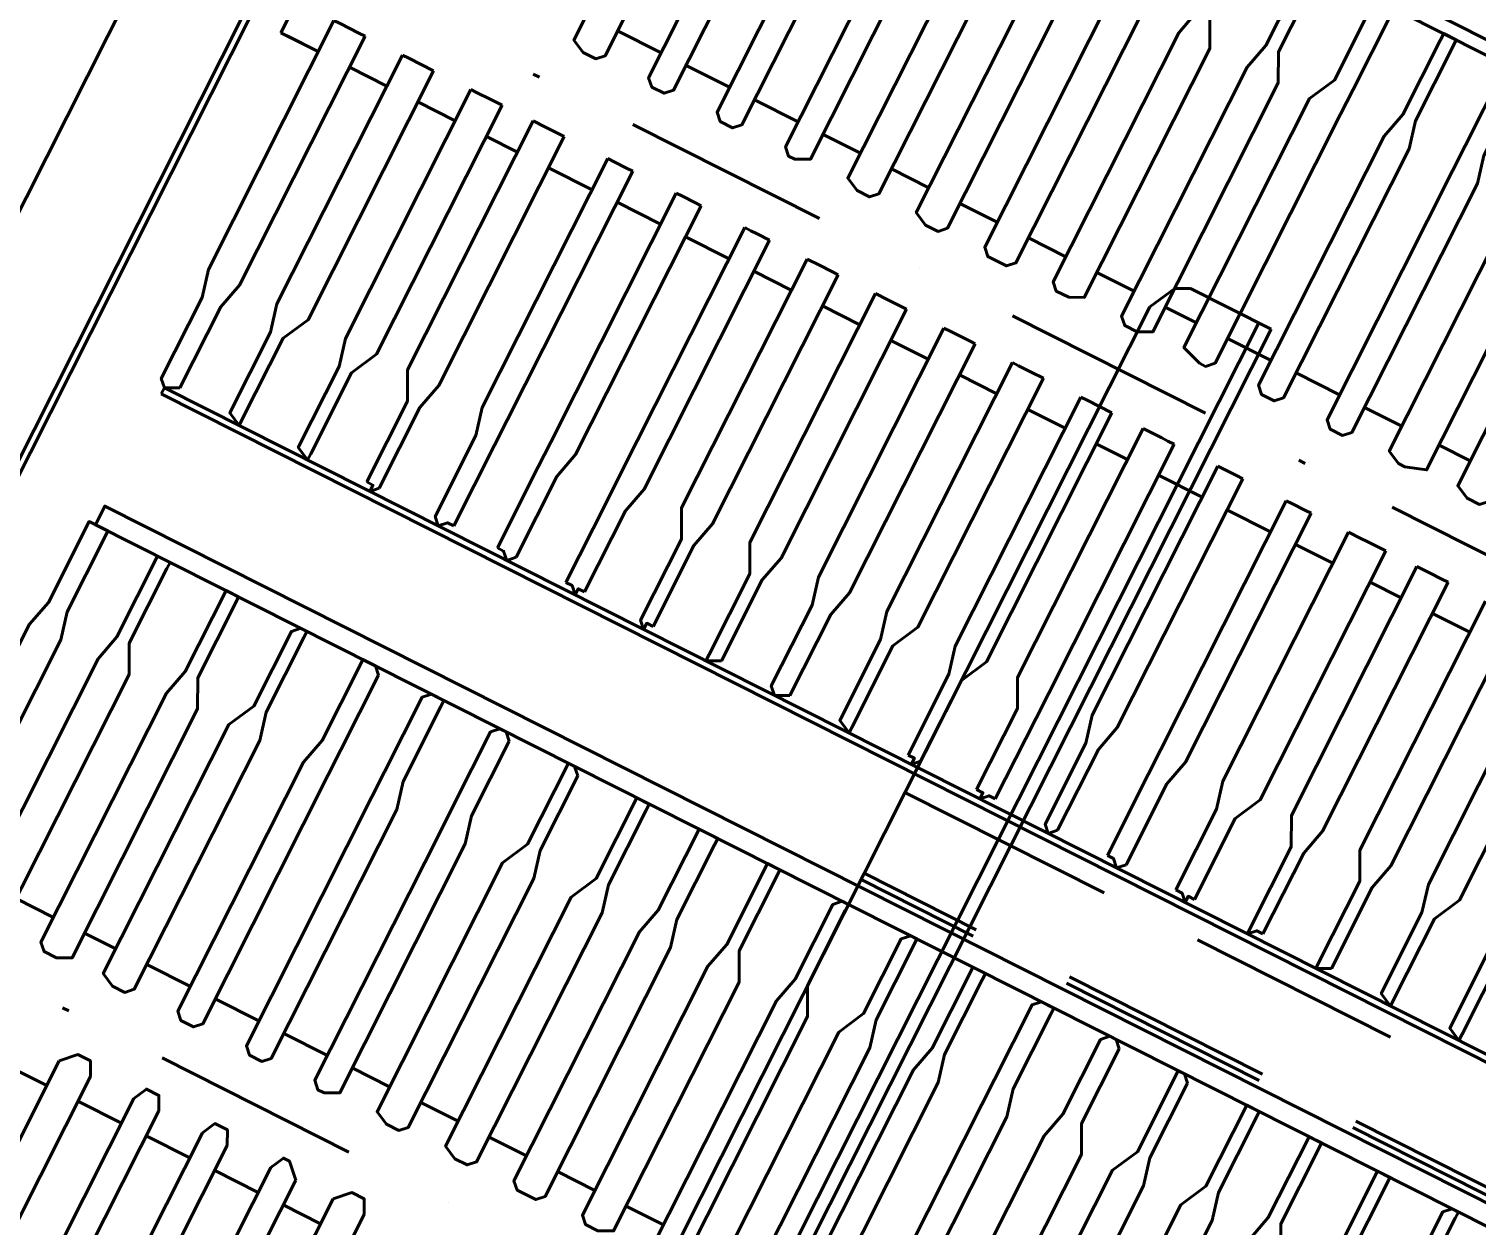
# Model space of a CAD drawing. Header units: metres. Extents: x 0 to 547597, y 0 to 1844684.
# Drawn here: x 543449.793 to 543450.652, y 1844575.956 to 1844576.666 of the extents above; entities that cross this region are included whole.
import ezdxf

# ---------------------------------------------------------------- set-up
doc = ezdxf.new("R2010")
doc.units = ezdxf.units.M
doc.layers.add('5_Thep', color=4, linetype='Continuous')
doc.layers.add('giai đoạn này', color=10, linetype='Continuous', lineweight=60)

# ---------------------------------------------------------------- blocks, each defined once
blk = doc.blocks.new('MBA220-MB')
at = {"color": 1}
for points in [[(-1859.83, -1417.6), (-1859.83, -2636.82), (-1851.56, -2636.82)], [(-1859.83, -1417.6), (-1859.83, -2636.82), (-1851.56, -2636.82)], [(-1851.56, -1417.6), (-1851.56, -2636.82)], [(-1851.56, -1417.6), (-1851.56, -2636.82)], [(-1318.41, -2636.82), (-1322.54, -2636.82), (-1322.54, -1417.6)], [(-1318.41, -2636.82), (-1322.54, -2636.82), (-1322.54, -1417.6)], [(-1318.41, -1417.6), (-1318.41, -2636.82)], [(-1318.41, -1417.6), (-1318.41, -2636.82)], [(-1244.02, -1417.6), (-1244.02, -2636.82), (-1231.62, -2636.82)], [(-1244.02, -1417.6), (-1244.02, -2636.82), (-1231.62, -2636.82)], [(-1231.62, -1417.6), (-1231.62, -2636.82)], [(-1231.62, -1417.6), (-1231.62, -2636.82)], [(-1252.28, -1682.11), (-1252.28, -1810.23)], [(-1248.15, -1682.11), (-1248.15, -1810.23)], [(-1227.49, -1731.71), (-1177.89, -1731.71), (-1161.36, -1723.44), (-996.04, -1723.44), (-991.91, -1731.71), (-991.91, -1739.97), (-996.04, -1748.24), (-1161.36, -1748.24), (-1177.89, -1739.97), (-1227.49, -1739.97), (-1231.62, -1735.84), (-1231.62, -1731.71), (-1227.49, -1731.71)], [(-1227.49, -1731.71), (-1177.89, -1731.71), (-1161.36, -1723.44), (-996.04, -1723.44), (-991.91, -1731.71), (-991.91, -1739.97), (-996.04, -1748.24), (-1161.36, -1748.24), (-1177.89, -1739.97), (-1227.49, -1739.97), (-1231.62, -1735.84), (-1231.62, -1731.71), (-1227.49, -1731.71)], [(-1326.68, -1777.17), (-1380.4, -1777.17), (-1396.94, -1768.9), (-1562.25, -1768.9)], [(-1326.68, -1777.17), (-1380.4, -1777.17), (-1396.94, -1768.9), (-1562.25, -1768.9)], [(-1326.68, -1777.17), (-1326.68, -1777.17), (-1322.54, -1777.17), (-1326.68, -1785.43), (-1326.68, -1785.43)], [(-1326.68, -1777.17), (-1326.68, -1777.17), (-1322.54, -1777.17), (-1326.68, -1785.43), (-1326.68, -1785.43)], [(-1227.49, -1777.17), (-1177.89, -1777.17), (-1161.36, -1768.9), (-996.04, -1768.9), (-991.91, -1777.17), (-991.91, -1785.43), (-996.04, -1789.57), (-1161.36, -1789.57), (-1177.89, -1785.43), (-1231.62, -1785.43), (-1231.62, -1777.17), (-1227.49, -1777.17)], [(-1227.49, -1777.17), (-1177.89, -1777.17), (-1161.36, -1768.9), (-996.04, -1768.9), (-991.91, -1777.17), (-991.91, -1785.43), (-996.04, -1789.57), (-1161.36, -1789.57), (-1177.89, -1785.43), (-1231.62, -1785.43), (-1231.62, -1777.17), (-1227.49, -1777.17)], [(-1562.25, -1789.57), (-1396.94, -1789.57), (-1380.4, -1785.43), (-1326.68, -1785.43)], [(-1562.25, -1789.57), (-1396.94, -1789.57), (-1380.4, -1785.43), (-1326.68, -1785.43)], [(-1326.68, -1822.63), (-1380.4, -1822.63), (-1396.94, -1814.36), (-1562.25, -1814.36)], [(-1326.68, -1822.63), (-1380.4, -1822.63), (-1396.94, -1814.36), (-1562.25, -1814.36)], [(-1306.01, -1814.36), (-1306.01, -1942.49)], [(-1227.49, -1822.63), (-1177.89, -1822.63), (-1161.36, -1814.36), (-996.04, -1814.36), (-991.91, -1822.63), (-991.91, -1830.9), (-996.04, -1835.03), (-1161.36, -1835.03), (-1177.89, -1830.9), (-1231.62, -1830.9), (-1231.62, -1822.63), (-1227.49, -1822.63)], [(-1227.49, -1822.63), (-1177.89, -1822.63), (-1161.36, -1814.36), (-996.04, -1814.36), (-991.91, -1822.63), (-991.91, -1830.9), (-996.04, -1835.03), (-1161.36, -1835.03), (-1177.89, -1830.9), (-1231.62, -1830.9), (-1231.62, -1822.63), (-1227.49, -1822.63)], [(-1587.05, -1954.88), (-1587.05, -1826.76)], [(-1326.68, -1822.63), (-1326.68, -1822.63), (-1322.54, -1822.63), (-1326.68, -1830.9), (-1326.68, -1830.9)], [(-1326.68, -1822.63), (-1326.68, -1822.63), (-1322.54, -1822.63), (-1326.68, -1830.9), (-1326.68, -1830.9)], [(-1562.25, -1835.03), (-1396.94, -1835.03), (-1380.4, -1830.9), (-1326.68, -1830.9)], [(-1562.25, -1835.03), (-1396.94, -1835.03), (-1380.4, -1830.9), (-1326.68, -1830.9)], [(-1326.68, -1863.96), (-1380.4, -1863.96), (-1396.94, -1859.83), (-1562.25, -1859.83)], [(-1326.68, -1863.96), (-1380.4, -1863.96), (-1396.94, -1859.83), (-1562.25, -1859.83)], [(-1227.49, -1863.96), (-1177.89, -1863.96), (-1161.36, -1859.83), (-996.04, -1859.83), (-991.91, -1863.96), (-991.91, -1872.23), (-996.04, -1880.49), (-1161.36, -1880.49), (-1177.89, -1872.23), (-1231.62, -1872.23), (-1231.62, -1863.96), (-1227.49, -1863.96)], [(-1227.49, -1863.96), (-1177.89, -1863.96), (-1161.36, -1859.83), (-996.04, -1859.83), (-991.91, -1863.96), (-991.91, -1872.23), (-996.04, -1880.49), (-1161.36, -1880.49), (-1177.89, -1872.23), (-1231.62, -1872.23), (-1231.62, -1863.96), (-1227.49, -1863.96)], [(-1326.68, -1863.96), (-1326.68, -1863.96), (-1322.54, -1872.23), (-1326.68, -1872.23), (-1326.68, -1872.23)], [(-1326.68, -1863.96), (-1326.68, -1863.96), (-1322.54, -1872.23), (-1326.68, -1872.23), (-1326.68, -1872.23)], [(-1562.25, -1880.49), (-1396.94, -1880.49), (-1380.4, -1872.23), (-1326.68, -1872.23)], [(-1562.25, -1880.49), (-1396.94, -1880.49), (-1380.4, -1872.23), (-1326.68, -1872.23)], [(-1252.28, -1872.23), (-1252.28, -2000.35)], [(-1248.15, -1872.23), (-1248.15, -2000.35)], [(-1541.59, -1880.49), (-1541.59, -1905.29)], [(-1541.59, -1880.49), (-1541.59, -1905.29)], [(-1847.43, -1909.42), (-1797.83, -1909.42), (-1781.3, -1905.29), (-1615.98, -1905.29), (-1611.85, -1909.42), (-1611.85, -1917.69), (-1615.98, -1925.95), (-1781.3, -1925.95), (-1797.83, -1917.69), (-1851.56, -1917.69), (-1851.56, -1913.55), (-1847.43, -1909.42)], [(-1847.43, -1909.42), (-1797.83, -1909.42), (-1781.3, -1905.29), (-1615.98, -1905.29), (-1611.85, -1909.42), (-1611.85, -1917.69), (-1615.98, -1925.95), (-1781.3, -1925.95), (-1797.83, -1917.69), (-1851.56, -1917.69), (-1851.56, -1913.55), (-1847.43, -1909.42)], [(-1326.68, -1909.42), (-1380.4, -1909.42), (-1396.94, -1905.29), (-1562.25, -1905.29)], [(-1562.25, -1925.95), (-1562.25, -1917.69), (-1562.25, -1909.42), (-1562.25, -1905.29)], [(-1326.68, -1909.42), (-1380.4, -1909.42), (-1396.94, -1905.29), (-1562.25, -1905.29)], [(-1562.25, -1925.95), (-1562.25, -1917.69), (-1562.25, -1909.42), (-1562.25, -1905.29)], [(-1227.49, -1909.42), (-1177.89, -1909.42), (-1161.36, -1905.29), (-996.04, -1905.29), (-991.91, -1909.42), (-991.91, -1917.69), (-996.04, -1925.95), (-1161.36, -1925.95), (-1177.89, -1917.69), (-1231.62, -1917.69), (-1231.62, -1913.55), (-1227.49, -1909.42)], [(-1227.49, -1909.42), (-1177.89, -1909.42), (-1161.36, -1905.29), (-996.04, -1905.29), (-991.91, -1909.42), (-991.91, -1917.69), (-996.04, -1925.95), (-1161.36, -1925.95), (-1177.89, -1917.69), (-1231.62, -1917.69), (-1231.62, -1913.55), (-1227.49, -1909.42)], [(-1326.68, -1909.42), (-1326.68, -1913.55), (-1322.54, -1917.69), (-1326.68, -1917.69), (-1326.68, -1917.69)], [(-1326.68, -1909.42), (-1326.68, -1913.55), (-1322.54, -1917.69), (-1326.68, -1917.69), (-1326.68, -1917.69)], [(-1562.25, -1925.95), (-1396.94, -1925.95), (-1380.4, -1917.69), (-1326.68, -1917.69)], [(-1562.25, -1925.95), (-1396.94, -1925.95), (-1380.4, -1917.69), (-1326.68, -1917.69)], [(-1632.51, -1925.95), (-1632.51, -1946.62)], [(-1632.51, -1925.95), (-1632.51, -1946.62)], [(-1541.59, -1925.95), (-1541.59, -1946.62)], [(-1541.59, -1925.95), (-1541.59, -1946.62)], [(-1847.43, -1954.88), (-1797.83, -1954.88), (-1781.3, -1946.62), (-1615.98, -1946.62), (-1611.85, -1959.02), (-1611.85, -1963.15), (-1615.98, -1971.42), (-1781.3, -1971.42), (-1797.83, -1967.28), (-1847.43, -1967.28), (-1851.56, -1963.15), (-1851.56, -1959.02), (-1847.43, -1954.88)], [(-1847.43, -1954.88), (-1797.83, -1954.88), (-1781.3, -1946.62), (-1615.98, -1946.62), (-1611.85, -1959.02), (-1611.85, -1963.15), (-1615.98, -1971.42), (-1781.3, -1971.42), (-1797.83, -1967.28), (-1847.43, -1967.28), (-1851.56, -1963.15), (-1851.56, -1959.02), (-1847.43, -1954.88)], [(-1326.68, -1954.88), (-1380.4, -1954.88), (-1396.94, -1946.62), (-1562.25, -1946.62)], [(-1562.25, -1971.42), (-1562.25, -1963.15), (-1562.25, -1959.02), (-1562.25, -1946.62)], [(-1326.68, -1954.88), (-1380.4, -1954.88), (-1396.94, -1946.62), (-1562.25, -1946.62)], [(-1562.25, -1971.42), (-1562.25, -1963.15), (-1562.25, -1959.02), (-1562.25, -1946.62)], [(-1227.49, -1954.88), (-1177.89, -1954.88), (-1161.36, -1946.62), (-996.04, -1946.62), (-991.91, -1959.02), (-991.91, -1963.15), (-996.04, -1971.42), (-1161.36, -1971.42), (-1177.89, -1967.28), (-1227.49, -1967.28), (-1231.62, -1963.15), (-1231.62, -1959.02), (-1227.49, -1954.88)], [(-1227.49, -1954.88), (-1177.89, -1954.88), (-1161.36, -1946.62), (-996.04, -1946.62), (-991.91, -1959.02), (-991.91, -1963.15), (-996.04, -1971.42), (-1161.36, -1971.42), (-1177.89, -1967.28), (-1227.49, -1967.28), (-1231.62, -1963.15), (-1231.62, -1959.02), (-1227.49, -1954.88)], [(-1326.68, -1954.88), (-1326.68, -1959.02), (-1322.54, -1959.02), (-1326.68, -1963.15), (-1326.68, -1967.28)], [(-1326.68, -1954.88), (-1326.68, -1959.02), (-1322.54, -1959.02), (-1326.68, -1963.15), (-1326.68, -1967.28)], [(-1632.51, -1971.42), (-1632.51, -1996.21)], [(-1632.51, -1971.42), (-1632.51, -1996.21)], [(-1562.25, -1971.42), (-1396.94, -1971.42), (-1380.4, -1967.28), (-1326.68, -1967.28)], [(-1562.25, -1971.42), (-1396.94, -1971.42), (-1380.4, -1967.28), (-1326.68, -1967.28)], [(-1541.59, -1971.42), (-1541.59, -1996.21)], [(-1541.59, -1971.42), (-1541.59, -1996.21)], [(-1847.43, -2000.35), (-1797.83, -2000.35), (-1781.3, -1996.21), (-1615.98, -1996.21), (-1611.85, -2000.35), (-1611.85, -2008.61), (-1615.98, -2012.75), (-1781.3, -2012.75), (-1797.83, -2012.75), (-1847.43, -2012.75), (-1851.56, -2008.61), (-1851.56, -2000.35), (-1847.43, -2000.35)], [(-1847.43, -2000.35), (-1797.83, -2000.35), (-1781.3, -1996.21), (-1615.98, -1996.21), (-1611.85, -2000.35), (-1611.85, -2008.61), (-1615.98, -2012.75), (-1781.3, -2012.75), (-1797.83, -2012.75), (-1847.43, -2012.75), (-1851.56, -2008.61), (-1851.56, -2000.35), (-1847.43, -2000.35)], [(-1326.68, -2000.35), (-1380.4, -2000.35), (-1396.94, -1996.21), (-1562.25, -1996.21)], [(-1562.25, -2012.75), (-1562.25, -2008.61), (-1562.25, -2000.35), (-1562.25, -1996.21)], [(-1326.68, -2000.35), (-1380.4, -2000.35), (-1396.94, -1996.21), (-1562.25, -1996.21)], [(-1562.25, -2012.75), (-1562.25, -2008.61), (-1562.25, -2000.35), (-1562.25, -1996.21)], [(-1326.68, -2000.35), (-1326.68, -2000.35), (-1322.54, -2004.48), (-1326.68, -2008.61), (-1326.68, -2012.75)], [(-1326.68, -2000.35), (-1326.68, -2000.35), (-1322.54, -2004.48), (-1326.68, -2008.61), (-1326.68, -2012.75)], [(-1227.49, -2000.35), (-1177.89, -2000.35), (-1161.36, -1996.21), (-996.04, -1996.21), (-991.91, -2000.35), (-991.91, -2008.61), (-996.04, -2012.75), (-1161.36, -2012.75), (-1177.89, -2012.75), (-1227.49, -2012.75), (-1231.62, -2008.61), (-1231.62, -2000.35), (-1227.49, -2000.35)], [(-1227.49, -2000.35), (-1177.89, -2000.35), (-1161.36, -1996.21), (-996.04, -1996.21), (-991.91, -2000.35), (-991.91, -2008.61), (-996.04, -2012.75), (-1161.36, -2012.75), (-1177.89, -2012.75), (-1227.49, -2012.75), (-1231.62, -2008.61), (-1231.62, -2000.35), (-1227.49, -2000.35)], [(-1306.01, -2004.48), (-1306.01, -2136.73)], [(-1632.51, -2012.75), (-1632.51, -2041.68)], [(-1632.51, -2012.75), (-1632.51, -2041.68)], [(-1587.05, -2016.88), (-1587.05, -2012.75)], [(-1562.25, -2012.75), (-1396.94, -2012.75), (-1380.4, -2012.75), (-1326.68, -2012.75)], [(-1562.25, -2012.75), (-1396.94, -2012.75), (-1380.4, -2012.75), (-1326.68, -2012.75)], [(-1541.59, -2012.75), (-1541.59, -2041.68)], [(-1541.59, -2012.75), (-1541.59, -2041.68)], [(-1847.43, -2045.81), (-1797.83, -2045.81), (-1781.3, -2041.68), (-1615.98, -2041.68), (-1611.85, -2045.81), (-1611.85, -2054.08), (-1615.98, -2058.21), (-1781.3, -2058.21), (-1797.83, -2054.08), (-1847.43, -2054.08), (-1851.56, -2054.08), (-1851.56, -2045.81), (-1847.43, -2045.81)], [(-1847.43, -2045.81), (-1797.83, -2045.81), (-1781.3, -2041.68), (-1615.98, -2041.68), (-1611.85, -2045.81), (-1611.85, -2054.08), (-1615.98, -2058.21), (-1781.3, -2058.21), (-1797.83, -2054.08), (-1847.43, -2054.08), (-1851.56, -2054.08), (-1851.56, -2045.81), (-1847.43, -2045.81)], [(-1326.68, -2045.81), (-1380.4, -2045.81), (-1396.94, -2041.68), (-1562.25, -2041.68)], [(-1562.25, -2058.21), (-1562.25, -2054.08), (-1562.25, -2045.81), (-1562.25, -2041.68)], [(-1326.68, -2045.81), (-1380.4, -2045.81), (-1396.94, -2041.68), (-1562.25, -2041.68)], [(-1562.25, -2058.21), (-1562.25, -2054.08), (-1562.25, -2045.81), (-1562.25, -2041.68)], [(-1227.49, -2045.81), (-1177.89, -2045.81), (-1161.36, -2041.68), (-996.04, -2041.68), (-991.91, -2045.81), (-991.91, -2054.08), (-996.04, -2058.21), (-1161.36, -2058.21), (-1177.89, -2054.08), (-1227.49, -2054.08), (-1231.62, -2054.08), (-1231.62, -2045.81), (-1227.49, -2045.81)], [(-1227.49, -2045.81), (-1177.89, -2045.81), (-1161.36, -2041.68), (-996.04, -2041.68), (-991.91, -2045.81), (-991.91, -2054.08), (-996.04, -2058.21), (-1161.36, -2058.21), (-1177.89, -2054.08), (-1227.49, -2054.08), (-1231.62, -2054.08), (-1231.62, -2045.81), (-1227.49, -2045.81)], [(-1326.68, -2045.81), (-1326.68, -2045.81), (-1322.54, -2049.94), (-1326.68, -2054.08), (-1326.68, -2054.08)], [(-1326.68, -2045.81), (-1326.68, -2045.81), (-1322.54, -2049.94), (-1326.68, -2054.08), (-1326.68, -2054.08)], [(-1632.51, -2058.21), (-1632.51, -2087.14)], [(-1632.51, -2058.21), (-1632.51, -2087.14)], [(-1562.25, -2058.21), (-1396.94, -2058.21), (-1380.4, -2054.08), (-1326.68, -2054.08)], [(-1562.25, -2058.21), (-1396.94, -2058.21), (-1380.4, -2054.08), (-1326.68, -2054.08)], [(-1541.59, -2058.21), (-1541.59, -2087.14)], [(-1541.59, -2058.21), (-1541.59, -2087.14)], [(-1649.05, -2066.47), (-909.25, -2066.47)], [(-1649.05, -2120.2), (-1649.05, -2066.47)], [(-1252.28, -2062.34), (-1252.28, -2136.73)], [(-1248.15, -2062.34), (-1248.15, -2136.73)], [(-1649.05, -2074.74), (-909.25, -2074.74)], [(-1587.05, -2206.99), (-1587.05, -2078.87)], [(-1847.43, -2087.14), (-1797.83, -2087.14), (-1781.3, -2087.14), (-1615.98, -2087.14), (-1611.85, -2091.27), (-1611.85, -2095.4), (-1615.98, -2107.8), (-1781.3, -2107.8), (-1797.83, -2099.54), (-1847.43, -2099.54), (-1851.56, -2095.4), (-1851.56, -2091.27), (-1847.43, -2087.14)], [(-1847.43, -2087.14), (-1797.83, -2087.14), (-1781.3, -2087.14), (-1615.98, -2087.14), (-1611.85, -2091.27), (-1611.85, -2095.4), (-1615.98, -2107.8), (-1781.3, -2107.8), (-1797.83, -2099.54), (-1847.43, -2099.54), (-1851.56, -2095.4), (-1851.56, -2091.27), (-1847.43, -2087.14)], [(-1326.68, -2087.14), (-1380.4, -2087.14), (-1396.94, -2087.14), (-1562.25, -2087.14)], [(-1562.25, -2107.8), (-1562.25, -2095.4), (-1562.25, -2091.27), (-1562.25, -2087.14)], [(-1326.68, -2087.14), (-1380.4, -2087.14), (-1396.94, -2087.14), (-1562.25, -2087.14)], [(-1562.25, -2107.8), (-1562.25, -2095.4), (-1562.25, -2091.27), (-1562.25, -2087.14)], [(-1326.68, -2087.14), (-1326.68, -2091.27), (-1322.54, -2095.4), (-1326.68, -2095.4), (-1326.68, -2099.54)], [(-1326.68, -2087.14), (-1326.68, -2091.27), (-1322.54, -2095.4), (-1326.68, -2095.4), (-1326.68, -2099.54)], [(-1227.49, -2091.27), (-1177.89, -2091.27), (-1161.36, -2087.14), (-996.04, -2087.14), (-991.91, -2091.27), (-991.91, -2095.4), (-996.04, -2107.8), (-1161.36, -2107.8), (-1177.89, -2099.54), (-1227.49, -2099.54), (-1231.62, -2095.4), (-1231.62, -2091.27), (-1227.49, -2091.27)], [(-1227.49, -2091.27), (-1177.89, -2091.27), (-1161.36, -2087.14), (-996.04, -2087.14), (-991.91, -2091.27), (-991.91, -2095.4), (-996.04, -2107.8), (-1161.36, -2107.8), (-1177.89, -2099.54), (-1227.49, -2099.54), (-1231.62, -2095.4), (-1231.62, -2091.27), (-1227.49, -2091.27)], [(-1562.25, -2107.8), (-1396.94, -2107.8), (-1380.4, -2099.54), (-1326.68, -2099.54)], [(-1562.25, -2107.8), (-1396.94, -2107.8), (-1380.4, -2099.54), (-1326.68, -2099.54)], [(-1632.51, -2107.8), (-1632.51, -2128.47)], [(-1632.51, -2107.8), (-1632.51, -2128.47)], [(-1541.59, -2107.8), (-1541.59, -2128.47)], [(-1541.59, -2107.8), (-1541.59, -2128.47)], [(-1628.38, -2136.73), (-1644.91, -2128.47), (-1649.05, -2120.2)], [(-1847.43, -2136.73), (-1797.83, -2136.73), (-1781.3, -2128.47), (-1615.98, -2128.47), (-1611.85, -2136.73), (-1611.85, -2145), (-1615.98, -2149.13), (-1781.3, -2149.13), (-1797.83, -2145), (-1847.43, -2145), (-1851.56, -2140.87), (-1851.56, -2136.73), (-1847.43, -2136.73)], [(-1847.43, -2136.73), (-1797.83, -2136.73), (-1781.3, -2128.47), (-1615.98, -2128.47), (-1611.85, -2136.73), (-1611.85, -2145), (-1615.98, -2149.13), (-1781.3, -2149.13), (-1797.83, -2145), (-1847.43, -2145), (-1851.56, -2140.87), (-1851.56, -2136.73), (-1847.43, -2136.73)], [(-1326.68, -2136.73), (-1380.4, -2136.73), (-1396.94, -2128.47), (-1562.25, -2128.47)], [(-1562.25, -2149.13), (-1562.25, -2145), (-1562.25, -2136.73), (-1562.25, -2128.47)], [(-1326.68, -2136.73), (-1380.4, -2136.73), (-1396.94, -2128.47), (-1562.25, -2128.47)], [(-1562.25, -2149.13), (-1562.25, -2145), (-1562.25, -2136.73), (-1562.25, -2128.47)], [(-1227.49, -2136.73), (-1177.89, -2136.73), (-1161.36, -2128.47), (-996.04, -2128.47), (-991.91, -2136.73), (-991.91, -2145), (-996.04, -2149.13), (-1161.36, -2149.13), (-1177.89, -2145), (-1227.49, -2145), (-1231.62, -2140.87), (-1231.62, -2136.73), (-1227.49, -2136.73)], [(-1227.49, -2136.73), (-1177.89, -2136.73), (-1161.36, -2128.47), (-996.04, -2128.47), (-991.91, -2136.73), (-991.91, -2145), (-996.04, -2149.13), (-1161.36, -2149.13), (-1177.89, -2145), (-1227.49, -2145), (-1231.62, -2140.87), (-1231.62, -2136.73), (-1227.49, -2136.73)], [(-1628.38, -2136.73), (-929.91, -2136.73)], [(-1326.68, -2136.73), (-1326.68, -2136.73), (-1322.54, -2140.87), (-1326.68, -2140.87), (-1326.68, -2145)], [(-1326.68, -2136.73), (-1326.68, -2136.73), (-1322.54, -2140.87), (-1326.68, -2140.87), (-1326.68, -2145)], [(-1562.25, -2149.13), (-1396.94, -2149.13), (-1380.4, -2145), (-1326.68, -2145)], [(-1562.25, -2149.13), (-1396.94, -2149.13), (-1380.4, -2145), (-1326.68, -2145)], [(-1632.51, -2149.13), (-1632.51, -2173.93)], [(-1632.51, -2149.13), (-1632.51, -2173.93)], [(-1541.59, -2149.13), (-1541.59, -2173.93)], [(-1541.59, -2149.13), (-1541.59, -2173.93)], [(-1012.57, -2149.13), (-1012.57, -2173.93)], [(-1012.57, -2149.13), (-1012.57, -2173.93)], [(-1847.43, -2182.2), (-1797.83, -2182.2), (-1781.3, -2173.93), (-1615.98, -2173.93), (-1611.85, -2182.2), (-1611.85, -2190.46), (-1615.98, -2194.6), (-1781.3, -2194.6), (-1797.83, -2190.46), (-1851.56, -2190.46), (-1851.56, -2182.2), (-1847.43, -2182.2)], [(-1847.43, -2182.2), (-1797.83, -2182.2), (-1781.3, -2173.93), (-1615.98, -2173.93), (-1611.85, -2182.2), (-1611.85, -2190.46), (-1615.98, -2194.6), (-1781.3, -2194.6), (-1797.83, -2190.46), (-1851.56, -2190.46), (-1851.56, -2182.2), (-1847.43, -2182.2)], [(-1326.68, -2182.2), (-1380.4, -2182.2), (-1396.94, -2173.93), (-1562.25, -2173.93)], [(-1562.25, -2194.6), (-1562.25, -2190.46), (-1562.25, -2182.2), (-1562.25, -2173.93)], [(-1326.68, -2182.2), (-1380.4, -2182.2), (-1396.94, -2173.93), (-1562.25, -2173.93)], [(-1562.25, -2194.6), (-1562.25, -2190.46), (-1562.25, -2182.2), (-1562.25, -2173.93)], [(-1227.49, -2182.2), (-1177.89, -2182.2), (-1161.36, -2173.93), (-996.04, -2173.93), (-991.91, -2182.2), (-991.91, -2190.46), (-996.04, -2194.6), (-1161.36, -2194.6), (-1177.89, -2190.46), (-1231.62, -2190.46), (-1231.62, -2182.2), (-1227.49, -2182.2)], [(-1227.49, -2182.2), (-1177.89, -2182.2), (-1161.36, -2173.93), (-996.04, -2173.93), (-991.91, -2182.2), (-991.91, -2190.46), (-996.04, -2194.6), (-1161.36, -2194.6), (-1177.89, -2190.46), (-1231.62, -2190.46), (-1231.62, -2182.2), (-1227.49, -2182.2)], [(-1326.68, -2182.2), (-1326.68, -2182.2), (-1322.54, -2182.2), (-1326.68, -2190.46), (-1326.68, -2190.46)], [(-1326.68, -2182.2), (-1326.68, -2182.2), (-1322.54, -2182.2), (-1326.68, -2190.46), (-1326.68, -2190.46)], [(-1632.51, -2194.6), (-1632.51, -2219.39)], [(-1632.51, -2194.6), (-1632.51, -2219.39)], [(-1562.25, -2194.6), (-1396.94, -2194.6), (-1380.4, -2190.46), (-1326.68, -2190.46)], [(-1562.25, -2194.6), (-1396.94, -2194.6), (-1380.4, -2190.46), (-1326.68, -2190.46)], [(-1541.59, -2194.6), (-1541.59, -2219.39)], [(-1541.59, -2194.6), (-1541.59, -2219.39)], [(-1012.57, -2194.6), (-1012.57, -2219.39)], [(-1012.57, -2194.6), (-1012.57, -2219.39)], [(-1847.43, -2223.53), (-1797.83, -2223.53), (-1781.3, -2219.39), (-1615.98, -2219.39), (-1611.85, -2223.53), (-1611.85, -2235.92), (-1615.98, -2240.06), (-1781.3, -2240.06), (-1797.83, -2235.92), (-1851.56, -2235.92), (-1851.56, -2223.53), (-1847.43, -2223.53)], [(-1847.43, -2223.53), (-1797.83, -2223.53), (-1781.3, -2219.39), (-1615.98, -2219.39), (-1611.85, -2223.53), (-1611.85, -2235.92), (-1615.98, -2240.06), (-1781.3, -2240.06), (-1797.83, -2235.92), (-1851.56, -2235.92), (-1851.56, -2223.53), (-1847.43, -2223.53)], [(-1326.68, -2223.53), (-1380.4, -2223.53), (-1396.94, -2219.39), (-1562.25, -2219.39)], [(-1562.25, -2240.06), (-1562.25, -2235.92), (-1562.25, -2223.53), (-1562.25, -2219.39)], [(-1326.68, -2223.53), (-1380.4, -2223.53), (-1396.94, -2219.39), (-1562.25, -2219.39)], [(-1562.25, -2240.06), (-1562.25, -2235.92), (-1562.25, -2223.53), (-1562.25, -2219.39)], [(-1326.68, -2223.53), (-1326.68, -2223.53), (-1322.54, -2231.79), (-1326.68, -2235.92), (-1326.68, -2235.92)], [(-1326.68, -2223.53), (-1326.68, -2223.53), (-1322.54, -2231.79), (-1326.68, -2235.92), (-1326.68, -2235.92)], [(-1227.49, -2223.53), (-1177.89, -2223.53), (-1161.36, -2219.39), (-996.04, -2219.39), (-991.91, -2223.53), (-991.91, -2235.92), (-996.04, -2240.06), (-1161.36, -2240.06), (-1177.89, -2235.92), (-1231.62, -2235.92), (-1231.62, -2223.53), (-1227.49, -2223.53)], [(-1227.49, -2223.53), (-1177.89, -2223.53), (-1161.36, -2219.39), (-996.04, -2219.39), (-991.91, -2223.53), (-991.91, -2235.92), (-996.04, -2240.06), (-1161.36, -2240.06), (-1177.89, -2235.92), (-1231.62, -2235.92), (-1231.62, -2223.53), (-1227.49, -2223.53)], [(-1632.51, -2240.06), (-1632.51, -2264.86)], [(-1632.51, -2240.06), (-1632.51, -2264.86)], [(-1562.25, -2240.06), (-1396.94, -2240.06), (-1380.4, -2235.92), (-1326.68, -2235.92)], [(-1562.25, -2240.06), (-1396.94, -2240.06), (-1380.4, -2235.92), (-1326.68, -2235.92)], [(-1541.59, -2240.06), (-1541.59, -2264.86)], [(-1541.59, -2240.06), (-1541.59, -2264.86)], [(-1012.57, -2240.06), (-1012.57, -2264.86)], [(-1012.57, -2240.06), (-1012.57, -2264.86)], [(-1847.43, -2268.99), (-1797.83, -2268.99), (-1781.3, -2264.86), (-1615.98, -2264.86), (-1611.85, -2268.99), (-1611.85, -2277.25), (-1615.98, -2285.52), (-1781.3, -2285.52), (-1797.83, -2277.25), (-1851.56, -2277.25), (-1851.56, -2268.99), (-1847.43, -2268.99)], [(-1847.43, -2268.99), (-1797.83, -2268.99), (-1781.3, -2264.86), (-1615.98, -2264.86), (-1611.85, -2268.99), (-1611.85, -2277.25), (-1615.98, -2285.52), (-1781.3, -2285.52), (-1797.83, -2277.25), (-1851.56, -2277.25), (-1851.56, -2268.99), (-1847.43, -2268.99)], [(-1326.68, -2268.99), (-1380.4, -2268.99), (-1396.94, -2264.86), (-1562.25, -2264.86)], [(-1562.25, -2285.52), (-1562.25, -2277.25), (-1562.25, -2268.99), (-1562.25, -2264.86)], [(-1326.68, -2268.99), (-1380.4, -2268.99), (-1396.94, -2264.86), (-1562.25, -2264.86)], [(-1562.25, -2285.52), (-1562.25, -2277.25), (-1562.25, -2268.99), (-1562.25, -2264.86)], [(-1227.49, -2268.99), (-1177.89, -2268.99), (-1161.36, -2264.86), (-996.04, -2264.86), (-991.91, -2268.99), (-991.91, -2277.25), (-996.04, -2285.52), (-1161.36, -2285.52), (-1177.89, -2277.25), (-1231.62, -2277.25), (-1231.62, -2268.99), (-1227.49, -2268.99)], [(-1227.49, -2268.99), (-1177.89, -2268.99), (-1161.36, -2264.86), (-996.04, -2264.86), (-991.91, -2268.99), (-991.91, -2277.25), (-996.04, -2285.52), (-1161.36, -2285.52), (-1177.89, -2277.25), (-1231.62, -2277.25), (-1231.62, -2268.99), (-1227.49, -2268.99)], [(-1587.05, -2268.99), (-1587.05, -2268.99)], [(-1326.68, -2268.99), (-1326.68, -2268.99), (-1322.54, -2277.25), (-1326.68, -2277.25), (-1326.68, -2277.25)], [(-1326.68, -2268.99), (-1326.68, -2268.99), (-1322.54, -2277.25), (-1326.68, -2277.25), (-1326.68, -2277.25)], [(-967.11, -2268.99), (-967.11, -2268.99)], [(-1562.25, -2285.52), (-1396.94, -2285.52), (-1380.4, -2277.25), (-1326.68, -2277.25)], [(-1562.25, -2285.52), (-1396.94, -2285.52), (-1380.4, -2277.25), (-1326.68, -2277.25)], [(-1632.51, -2285.52), (-1632.51, -2310.32)], [(-1632.51, -2285.52), (-1632.51, -2310.32)], [(-1541.59, -2285.52), (-1541.59, -2310.32)], [(-1541.59, -2285.52), (-1541.59, -2310.32)], [(-1012.57, -2285.52), (-1012.57, -2310.32)], [(-1012.57, -2285.52), (-1012.57, -2310.32)], [(-1847.43, -2314.45), (-1797.83, -2314.45), (-1781.3, -2310.32), (-1615.98, -2310.32), (-1611.85, -2314.45), (-1611.85, -2322.72), (-1615.98, -2330.98), (-1781.3, -2330.98), (-1797.83, -2322.72), (-1851.56, -2322.72), (-1851.56, -2318.58), (-1847.43, -2314.45)], [(-1847.43, -2314.45), (-1797.83, -2314.45), (-1781.3, -2310.32), (-1615.98, -2310.32), (-1611.85, -2314.45), (-1611.85, -2322.72), (-1615.98, -2330.98), (-1781.3, -2330.98), (-1797.83, -2322.72), (-1851.56, -2322.72), (-1851.56, -2318.58), (-1847.43, -2314.45)], [(-1326.68, -2314.45), (-1380.4, -2314.45), (-1396.94, -2310.32), (-1562.25, -2310.32)], [(-1562.25, -2330.98), (-1562.25, -2322.72), (-1562.25, -2314.45), (-1562.25, -2310.32)], [(-1326.68, -2314.45), (-1380.4, -2314.45), (-1396.94, -2310.32), (-1562.25, -2310.32)], [(-1562.25, -2330.98), (-1562.25, -2322.72), (-1562.25, -2314.45), (-1562.25, -2310.32)], [(-1326.68, -2314.45), (-1326.68, -2318.58), (-1322.54, -2318.58), (-1326.68, -2322.72), (-1326.68, -2322.72)], [(-1326.68, -2314.45), (-1326.68, -2318.58), (-1322.54, -2318.58), (-1326.68, -2322.72), (-1326.68, -2322.72)], [(-1227.49, -2314.45), (-1177.89, -2314.45), (-1161.36, -2310.32), (-996.04, -2310.32), (-991.91, -2314.45), (-991.91, -2322.72), (-996.04, -2330.98), (-1161.36, -2330.98), (-1177.89, -2322.72), (-1231.62, -2322.72), (-1231.62, -2318.58), (-1227.49, -2314.45)], [(-1227.49, -2314.45), (-1177.89, -2314.45), (-1161.36, -2310.32), (-996.04, -2310.32), (-991.91, -2314.45), (-991.91, -2322.72), (-996.04, -2330.98), (-1161.36, -2330.98), (-1177.89, -2322.72), (-1231.62, -2322.72), (-1231.62, -2318.58), (-1227.49, -2314.45)], [(-938.18, -2330.98), (-946.45, -2322.72), (-946.45, -2314.45), (-938.18, -2310.32)], [(-938.18, -2330.98), (-946.45, -2322.72), (-946.45, -2314.45), (-938.18, -2310.32)], [(-710.87, -2314.45), (-760.46, -2314.45), (-772.86, -2310.32), (-938.18, -2310.32)], [(-710.87, -2314.45), (-760.46, -2314.45), (-772.86, -2310.32), (-938.18, -2310.32)], [(-1562.25, -2330.98), (-1396.94, -2330.98), (-1380.4, -2322.72), (-1326.68, -2322.72)], [(-1562.25, -2330.98), (-1396.94, -2330.98), (-1380.4, -2322.72), (-1326.68, -2322.72)], [(-938.18, -2330.98), (-772.86, -2330.98), (-760.46, -2322.72), (-710.87, -2322.72)], [(-938.18, -2330.98), (-772.86, -2330.98), (-760.46, -2322.72), (-710.87, -2322.72)], [(-1632.51, -2330.98), (-1632.51, -2355.78)], [(-1632.51, -2330.98), (-1632.51, -2355.78)], [(-1587.05, -2459.1), (-1587.05, -2335.12)], [(-1541.59, -2330.98), (-1541.59, -2355.78)], [(-1541.59, -2330.98), (-1541.59, -2355.78)], [(-1012.57, -2330.98), (-1012.57, -2355.78)], [(-1012.57, -2330.98), (-1012.57, -2355.78)], [(-967.11, -2459.1), (-967.11, -2335.12)], [(-921.65, -2330.98), (-921.65, -2355.78)], [(-1847.43, -2359.91), (-1797.83, -2359.91), (-1781.3, -2355.78), (-1615.98, -2355.78), (-1611.85, -2364.05), (-1611.85, -2368.18), (-1615.98, -2372.31), (-1781.3, -2372.31), (-1797.83, -2372.31), (-1847.43, -2372.31), (-1851.56, -2368.18), (-1851.56, -2364.05), (-1847.43, -2359.91)], [(-1847.43, -2359.91), (-1797.83, -2359.91), (-1781.3, -2355.78), (-1615.98, -2355.78), (-1611.85, -2364.05), (-1611.85, -2368.18), (-1615.98, -2372.31), (-1781.3, -2372.31), (-1797.83, -2372.31), (-1847.43, -2372.31), (-1851.56, -2368.18), (-1851.56, -2364.05), (-1847.43, -2359.91)], [(-1326.68, -2359.91), (-1380.4, -2359.91), (-1396.94, -2355.78), (-1562.25, -2355.78)], [(-1562.25, -2372.31), (-1562.25, -2368.18), (-1562.25, -2364.05), (-1562.25, -2355.78)], [(-1326.68, -2359.91), (-1380.4, -2359.91), (-1396.94, -2355.78), (-1562.25, -2355.78)], [(-1562.25, -2372.31), (-1562.25, -2368.18), (-1562.25, -2364.05), (-1562.25, -2355.78)], [(-1326.68, -2359.91), (-1326.68, -2364.05), (-1322.54, -2364.05), (-1326.68, -2368.18), (-1326.68, -2372.31)], [(-1326.68, -2359.91), (-1326.68, -2364.05), (-1322.54, -2364.05), (-1326.68, -2368.18), (-1326.68, -2372.31)], [(-1227.49, -2359.91), (-1177.89, -2359.91), (-1161.36, -2355.78), (-996.04, -2355.78), (-991.91, -2364.05), (-991.91, -2368.18), (-996.04, -2372.31), (-1161.36, -2372.31), (-1177.89, -2372.31), (-1227.49, -2372.31), (-1231.62, -2368.18), (-1231.62, -2364.05), (-1227.49, -2359.91)], [(-1227.49, -2359.91), (-1177.89, -2359.91), (-1161.36, -2355.78), (-996.04, -2355.78), (-991.91, -2364.05), (-991.91, -2368.18), (-996.04, -2372.31), (-1161.36, -2372.31), (-1177.89, -2372.31), (-1227.49, -2372.31), (-1231.62, -2368.18), (-1231.62, -2364.05), (-1227.49, -2359.91)], [(-938.18, -2372.31), (-946.45, -2368.18), (-946.45, -2364.05), (-938.18, -2355.78)], [(-938.18, -2372.31), (-946.45, -2368.18), (-946.45, -2364.05), (-938.18, -2355.78)], [(-710.87, -2359.91), (-760.46, -2359.91), (-772.86, -2355.78), (-938.18, -2355.78)], [(-710.87, -2359.91), (-760.46, -2359.91), (-772.86, -2355.78), (-938.18, -2355.78)], [(-1632.51, -2372.31), (-1632.51, -2401.24)], [(-1632.51, -2372.31), (-1632.51, -2401.24)], [(-1562.25, -2372.31), (-1396.94, -2372.31), (-1380.4, -2372.31), (-1326.68, -2372.31)], [(-1562.25, -2372.31), (-1396.94, -2372.31), (-1380.4, -2372.31), (-1326.68, -2372.31)], [(-1541.59, -2372.31), (-1541.59, -2401.24)], [(-1541.59, -2372.31), (-1541.59, -2401.24)], [(-1012.57, -2372.31), (-1012.57, -2401.24)], [(-1012.57, -2372.31), (-1012.57, -2401.24)], [(-938.18, -2372.31), (-772.86, -2372.31), (-760.46, -2372.31), (-710.87, -2372.31)], [(-938.18, -2372.31), (-772.86, -2372.31), (-760.46, -2372.31), (-710.87, -2372.31)], [(-921.65, -2372.31), (-921.65, -2401.24)], [(-1847.43, -2405.38), (-1797.83, -2405.38), (-1781.3, -2401.24), (-1615.98, -2401.24), (-1611.85, -2405.38), (-1611.85, -2413.64), (-1615.98, -2417.77), (-1781.3, -2417.77), (-1797.83, -2417.77), (-1847.43, -2417.77), (-1851.56, -2413.64), (-1851.56, -2405.38), (-1847.43, -2405.38)], [(-1847.43, -2405.38), (-1797.83, -2405.38), (-1781.3, -2401.24), (-1615.98, -2401.24), (-1611.85, -2405.38), (-1611.85, -2413.64), (-1615.98, -2417.77), (-1781.3, -2417.77), (-1797.83, -2417.77), (-1847.43, -2417.77), (-1851.56, -2413.64), (-1851.56, -2405.38), (-1847.43, -2405.38)], [(-1326.68, -2405.38), (-1380.4, -2405.38), (-1396.94, -2401.24), (-1562.25, -2401.24)], [(-1562.25, -2417.77), (-1562.25, -2413.64), (-1562.25, -2405.38), (-1562.25, -2401.24)], [(-1326.68, -2405.38), (-1380.4, -2405.38), (-1396.94, -2401.24), (-1562.25, -2401.24)], [(-1562.25, -2417.77), (-1562.25, -2413.64), (-1562.25, -2405.38), (-1562.25, -2401.24)], [(-1227.49, -2405.38), (-1177.89, -2405.38), (-1161.36, -2401.24), (-996.04, -2401.24), (-991.91, -2405.38), (-991.91, -2413.64), (-996.04, -2417.77), (-1161.36, -2417.77), (-1177.89, -2417.77), (-1227.49, -2417.77), (-1231.62, -2413.64), (-1231.62, -2405.38), (-1227.49, -2405.38)], [(-1227.49, -2405.38), (-1177.89, -2405.38), (-1161.36, -2401.24), (-996.04, -2401.24), (-991.91, -2405.38), (-991.91, -2413.64), (-996.04, -2417.77), (-1161.36, -2417.77), (-1177.89, -2417.77), (-1227.49, -2417.77), (-1231.62, -2413.64), (-1231.62, -2405.38), (-1227.49, -2405.38)], [(-938.18, -2417.77), (-946.45, -2413.64), (-946.45, -2405.38), (-938.18, -2401.24)], [(-938.18, -2417.77), (-946.45, -2413.64), (-946.45, -2405.38), (-938.18, -2401.24)], [(-710.87, -2405.38), (-760.46, -2405.38), (-772.86, -2401.24), (-938.18, -2401.24)], [(-710.87, -2405.38), (-760.46, -2405.38), (-772.86, -2401.24), (-938.18, -2401.24)], [(-1326.68, -2405.38), (-1326.68, -2405.38), (-1322.54, -2409.51), (-1326.68, -2413.64), (-1326.68, -2417.77)], [(-1326.68, -2405.38), (-1326.68, -2405.38), (-1322.54, -2409.51), (-1326.68, -2413.64), (-1326.68, -2417.77)], [(-1632.51, -2417.77), (-1632.51, -2446.71)], [(-1632.51, -2417.77), (-1632.51, -2446.71)], [(-1562.25, -2417.77), (-1396.94, -2417.77), (-1380.4, -2417.77), (-1326.68, -2417.77)], [(-1562.25, -2417.77), (-1396.94, -2417.77), (-1380.4, -2417.77), (-1326.68, -2417.77)], [(-1541.59, -2417.77), (-1541.59, -2446.71)], [(-1541.59, -2417.77), (-1541.59, -2446.71)], [(-1012.57, -2417.77), (-1012.57, -2446.71)], [(-1012.57, -2417.77), (-1012.57, -2446.71)], [(-938.18, -2417.77), (-772.86, -2417.77), (-760.46, -2417.77), (-710.87, -2417.77)], [(-938.18, -2417.77), (-772.86, -2417.77), (-760.46, -2417.77), (-710.87, -2417.77)], [(-921.65, -2417.77), (-921.65, -2446.71)], [(-1847.43, -2446.71), (-1797.83, -2446.71), (-1781.3, -2446.71), (-1615.98, -2446.71), (-1611.85, -2450.84), (-1611.85, -2459.1), (-1615.98, -2463.24), (-1781.3, -2463.24), (-1797.83, -2459.1), (-1847.43, -2459.1), (-1851.56, -2459.1), (-1851.56, -2450.84), (-1847.43, -2446.71)], [(-1847.43, -2446.71), (-1797.83, -2446.71), (-1781.3, -2446.71), (-1615.98, -2446.71), (-1611.85, -2450.84), (-1611.85, -2459.1), (-1615.98, -2463.24), (-1781.3, -2463.24), (-1797.83, -2459.1), (-1847.43, -2459.1), (-1851.56, -2459.1), (-1851.56, -2450.84), (-1847.43, -2446.71)], [(-1326.68, -2446.71), (-1380.4, -2446.71), (-1396.94, -2446.71), (-1562.25, -2446.71)], [(-1562.25, -2463.24), (-1562.25, -2459.1), (-1562.25, -2450.84), (-1562.25, -2446.71)], [(-1326.68, -2446.71), (-1380.4, -2446.71), (-1396.94, -2446.71), (-1562.25, -2446.71)], [(-1562.25, -2463.24), (-1562.25, -2459.1), (-1562.25, -2450.84), (-1562.25, -2446.71)], [(-1326.68, -2446.71), (-1326.68, -2450.84), (-1322.54, -2454.97), (-1326.68, -2459.1), (-1326.68, -2459.1)], [(-1326.68, -2446.71), (-1326.68, -2450.84), (-1322.54, -2454.97), (-1326.68, -2459.1), (-1326.68, -2459.1)], [(-1227.49, -2446.71), (-1177.89, -2446.71), (-1161.36, -2446.71), (-996.04, -2446.71), (-991.91, -2450.84), (-991.91, -2459.1), (-996.04, -2463.24), (-1161.36, -2463.24), (-1177.89, -2459.1), (-1227.49, -2459.1), (-1231.62, -2459.1), (-1231.62, -2450.84), (-1227.49, -2446.71)], [(-1227.49, -2446.71), (-1177.89, -2446.71), (-1161.36, -2446.71), (-996.04, -2446.71), (-991.91, -2450.84), (-991.91, -2459.1), (-996.04, -2463.24), (-1161.36, -2463.24), (-1177.89, -2459.1), (-1227.49, -2459.1), (-1231.62, -2459.1), (-1231.62, -2450.84), (-1227.49, -2446.71)], [(-938.18, -2463.24), (-946.45, -2459.1), (-946.45, -2450.84), (-938.18, -2446.71)], [(-938.18, -2463.24), (-946.45, -2459.1), (-946.45, -2450.84), (-938.18, -2446.71)], [(-710.87, -2446.71), (-760.46, -2446.71), (-772.86, -2446.71), (-938.18, -2446.71)], [(-710.87, -2446.71), (-760.46, -2446.71), (-772.86, -2446.71), (-938.18, -2446.71)], [(-1632.51, -2463.24), (-1632.51, -2492.17)], [(-1632.51, -2463.24), (-1632.51, -2492.17)], [(-1562.25, -2463.24), (-1396.94, -2463.24), (-1380.4, -2459.1), (-1326.68, -2459.1)], [(-1562.25, -2463.24), (-1396.94, -2463.24), (-1380.4, -2459.1), (-1326.68, -2459.1)], [(-1541.59, -2463.24), (-1541.59, -2492.17)], [(-1541.59, -2463.24), (-1541.59, -2492.17)], [(-1012.57, -2463.24), (-1012.57, -2492.17)], [(-1012.57, -2463.24), (-1012.57, -2492.17)], [(-938.18, -2463.24), (-772.86, -2463.24), (-760.46, -2459.1), (-710.87, -2459.1)], [(-938.18, -2463.24), (-772.86, -2463.24), (-760.46, -2459.1), (-710.87, -2459.1)], [(-921.65, -2463.24), (-921.65, -2492.17)], [(-1847.43, -2496.3), (-1797.83, -2496.3), (-1781.3, -2492.17), (-1615.98, -2492.17), (-1611.85, -2496.3), (-1611.85, -2504.57), (-1615.98, -2512.83), (-1781.3, -2512.83), (-1797.83, -2504.57), (-1847.43, -2504.57), (-1851.56, -2500.43), (-1851.56, -2496.3), (-1847.43, -2496.3)], [(-1847.43, -2496.3), (-1797.83, -2496.3), (-1781.3, -2492.17), (-1615.98, -2492.17), (-1611.85, -2496.3), (-1611.85, -2504.57), (-1615.98, -2512.83), (-1781.3, -2512.83), (-1797.83, -2504.57), (-1847.43, -2504.57), (-1851.56, -2500.43), (-1851.56, -2496.3), (-1847.43, -2496.3)], [(-1326.68, -2496.3), (-1380.4, -2496.3), (-1396.94, -2492.17), (-1562.25, -2492.17)], [(-1562.25, -2512.83), (-1562.25, -2504.57), (-1562.25, -2496.3), (-1562.25, -2492.17)], [(-1326.68, -2496.3), (-1380.4, -2496.3), (-1396.94, -2492.17), (-1562.25, -2492.17)], [(-1562.25, -2512.83), (-1562.25, -2504.57), (-1562.25, -2496.3), (-1562.25, -2492.17)], [(-1326.68, -2496.3), (-1326.68, -2496.3), (-1322.54, -2500.43), (-1326.68, -2500.43), (-1326.68, -2504.57)], [(-1326.68, -2496.3), (-1326.68, -2496.3), (-1322.54, -2500.43), (-1326.68, -2500.43), (-1326.68, -2504.57)], [(-1227.49, -2496.3), (-1177.89, -2496.3), (-1161.36, -2492.17), (-996.04, -2492.17), (-991.91, -2496.3), (-991.91, -2504.57), (-996.04, -2512.83), (-1161.36, -2512.83), (-1177.89, -2504.57), (-1227.49, -2504.57), (-1231.62, -2500.43), (-1231.62, -2496.3), (-1227.49, -2496.3)], [(-1227.49, -2496.3), (-1177.89, -2496.3), (-1161.36, -2492.17), (-996.04, -2492.17), (-991.91, -2496.3), (-991.91, -2504.57), (-996.04, -2512.83), (-1161.36, -2512.83), (-1177.89, -2504.57), (-1227.49, -2504.57), (-1231.62, -2500.43), (-1231.62, -2496.3), (-1227.49, -2496.3)], [(-938.18, -2512.83), (-946.45, -2504.57), (-946.45, -2496.3), (-938.18, -2492.17)], [(-938.18, -2512.83), (-946.45, -2504.57), (-946.45, -2496.3), (-938.18, -2492.17)], [(-710.87, -2496.3), (-760.46, -2496.3), (-772.86, -2492.17), (-938.18, -2492.17)], [(-710.87, -2496.3), (-760.46, -2496.3), (-772.86, -2492.17), (-938.18, -2492.17)], [(-1562.25, -2512.83), (-1396.94, -2512.83), (-1380.4, -2504.57), (-1326.68, -2504.57)], [(-1562.25, -2512.83), (-1396.94, -2512.83), (-1380.4, -2504.57), (-1326.68, -2504.57)], [(-938.18, -2512.83), (-772.86, -2512.83), (-760.46, -2504.57), (-710.87, -2504.57)], [(-938.18, -2512.83), (-772.86, -2512.83), (-760.46, -2504.57), (-710.87, -2504.57)], [(-1541.59, -2512.83), (-1541.59, -2533.5)], [(-1541.59, -2512.83), (-1541.59, -2533.5)], [(-1012.57, -2512.83), (-1012.57, -2533.5)], [(-1012.57, -2512.83), (-1012.57, -2533.5)], [(-921.65, -2512.83), (-921.65, -2533.5)], [(-1587.05, -2525.23), (-1587.05, -2521.1)], [(-967.11, -2525.23), (-967.11, -2521.1)], [(-1326.68, -2541.76), (-1380.4, -2541.76), (-1396.94, -2533.5), (-1562.25, -2533.5)], [(-1562.25, -2554.16), (-1562.25, -2550.03), (-1562.25, -2541.76), (-1562.25, -2533.5)], [(-1326.68, -2541.76), (-1380.4, -2541.76), (-1396.94, -2533.5), (-1562.25, -2533.5)], [(-1562.25, -2554.16), (-1562.25, -2550.03), (-1562.25, -2541.76), (-1562.25, -2533.5)], [(-1227.49, -2541.76), (-1177.89, -2541.76), (-1161.36, -2533.5), (-996.04, -2533.5), (-991.91, -2541.76), (-991.91, -2550.03), (-996.04, -2554.16), (-1161.36, -2554.16), (-1177.89, -2550.03), (-1231.62, -2550.03), (-1231.62, -2541.76), (-1227.49, -2541.76)], [(-1227.49, -2541.76), (-1177.89, -2541.76), (-1161.36, -2533.5), (-996.04, -2533.5), (-991.91, -2541.76), (-991.91, -2550.03), (-996.04, -2554.16), (-1161.36, -2554.16), (-1177.89, -2550.03), (-1231.62, -2550.03), (-1231.62, -2541.76), (-1227.49, -2541.76)], [(-1562.25, -2554.16), (-1396.94, -2554.16), (-1380.4, -2550.03), (-1326.68, -2550.03)], [(-1562.25, -2554.16), (-1396.94, -2554.16), (-1380.4, -2550.03), (-1326.68, -2550.03)], [(-1326.68, -2541.76), (-1326.68, -2541.76), (-1322.54, -2541.76), (-1326.68, -2550.03), (-1326.68, -2550.03)], [(-1326.68, -2541.76), (-1326.68, -2541.76), (-1322.54, -2541.76), (-1326.68, -2550.03), (-1326.68, -2550.03)], [(-1541.59, -2554.16), (-1541.59, -2578.96)], [(-1541.59, -2554.16), (-1541.59, -2578.96)], [(-1012.57, -2554.16), (-1012.57, -2578.96)], [(-1012.57, -2554.16), (-1012.57, -2578.96)], [(-1326.68, -2587.23), (-1380.4, -2587.23), (-1396.94, -2578.96), (-1562.25, -2578.96)], [(-1562.25, -2599.62), (-1562.25, -2595.49), (-1562.25, -2587.23), (-1562.25, -2578.96)], [(-1326.68, -2587.23), (-1380.4, -2587.23), (-1396.94, -2578.96), (-1562.25, -2578.96)], [(-1562.25, -2599.62), (-1562.25, -2595.49), (-1562.25, -2587.23), (-1562.25, -2578.96)], [(-1227.49, -2587.23), (-1177.89, -2587.23), (-1161.36, -2578.96), (-996.04, -2578.96), (-991.91, -2587.23), (-991.91, -2595.49), (-996.04, -2599.62), (-1161.36, -2599.62), (-1177.89, -2595.49), (-1231.62, -2595.49), (-1231.62, -2587.23), (-1227.49, -2587.23)], [(-1227.49, -2587.23), (-1177.89, -2587.23), (-1161.36, -2578.96), (-996.04, -2578.96), (-991.91, -2587.23), (-991.91, -2595.49), (-996.04, -2599.62), (-1161.36, -2599.62), (-1177.89, -2595.49), (-1231.62, -2595.49), (-1231.62, -2587.23), (-1227.49, -2587.23)], [(-1326.68, -2587.23), (-1326.68, -2587.23), (-1322.54, -2587.23), (-1326.68, -2595.49), (-1326.68, -2595.49)], [(-1326.68, -2587.23), (-1326.68, -2587.23), (-1322.54, -2587.23), (-1326.68, -2595.49), (-1326.68, -2595.49)], [(-1562.25, -2599.62), (-1396.94, -2599.62), (-1380.4, -2595.49), (-1326.68, -2595.49)], [(-1562.25, -2599.62), (-1396.94, -2599.62), (-1380.4, -2595.49), (-1326.68, -2595.49)], [(-1541.59, -2599.62), (-1541.59, -2624.42)], [(-1541.59, -2599.62), (-1541.59, -2624.42)], [(-1326.68, -2628.55), (-1380.4, -2628.55), (-1396.94, -2624.42), (-1562.25, -2624.42)], [(-1562.25, -2645.09), (-1562.25, -2640.95), (-1562.25, -2628.55), (-1562.25, -2624.42)], [(-1326.68, -2628.55), (-1380.4, -2628.55), (-1396.94, -2624.42), (-1562.25, -2624.42)], [(-1562.25, -2645.09), (-1562.25, -2640.95), (-1562.25, -2628.55), (-1562.25, -2624.42)], [(-1227.49, -2628.55), (-1177.89, -2628.55), (-1161.36, -2624.42), (-996.04, -2624.42), (-991.91, -2628.55), (-991.91, -2640.95), (-996.04, -2645.09), (-1161.36, -2645.09), (-1177.89, -2640.95), (-1231.62, -2640.95), (-1231.62, -2628.55), (-1227.49, -2628.55)], [(-1326.68, -2628.55), (-1326.68, -2628.55), (-1322.54, -2636.82), (-1326.68, -2640.95), (-1326.68, -2640.95)], [(-1326.68, -2628.55), (-1326.68, -2628.55), (-1322.54, -2636.82), (-1326.68, -2640.95), (-1326.68, -2640.95)], [(-1562.25, -2645.09), (-1396.94, -2645.09), (-1380.4, -2640.95), (-1326.68, -2640.95)], [(-1562.25, -2645.09), (-1396.94, -2645.09), (-1380.4, -2640.95), (-1326.68, -2640.95)], [(-1632.51, -2645.09), (-1632.51, -2669.88), (-1541.59, -2669.88)], [(-1632.51, -2645.09), (-1632.51, -2669.88), (-1541.59, -2669.88)], [(-1541.59, -2645.09), (-1541.59, -2669.88)], [(-1541.59, -2645.09), (-1541.59, -2665.75)], [(-1541.59, -2645.09), (-1541.59, -2669.88)], [(-1541.59, -2645.09), (-1541.59, -2665.75)], [(-1649.05, -2690.55), (-909.25, -2690.55)], [(-1649.05, -2694.68), (-909.25, -2694.68)], [(-1628.38, -2760.81), (-929.91, -2760.81)]]:
    blk.add_lwpolyline(points, dxfattribs=at)
blk = doc.blocks.new('mb moiTQK')
at = {"layer": 'giai đoạn này', "color": 1, "linetype": 'ByBlock', "ltscale": 5, "xscale": 0.001, "yscale": 0.001, "zscale": 0.001}
blk.add_blockref('MBA220-MB', (-88.05166, -82.51016), dxfattribs=at)
blk = doc.blocks.new('ACAD-DinhViTuyenDz220kV')
blk.add_circle((543470.18793, 1844560.06958), 117.55145)
at = {"layer": '5_Thep', "rotation": 243.2403583287449}
blk.add_blockref('mb moiTQK', (543485.661, 1844458.313), dxfattribs=at)

msp = doc.modelspace()

# ---------------------------------------------------------------- block references
msp.add_blockref('ACAD-DinhViTuyenDz220kV', (0, 0))

doc.saveas('drawing.dxf')
